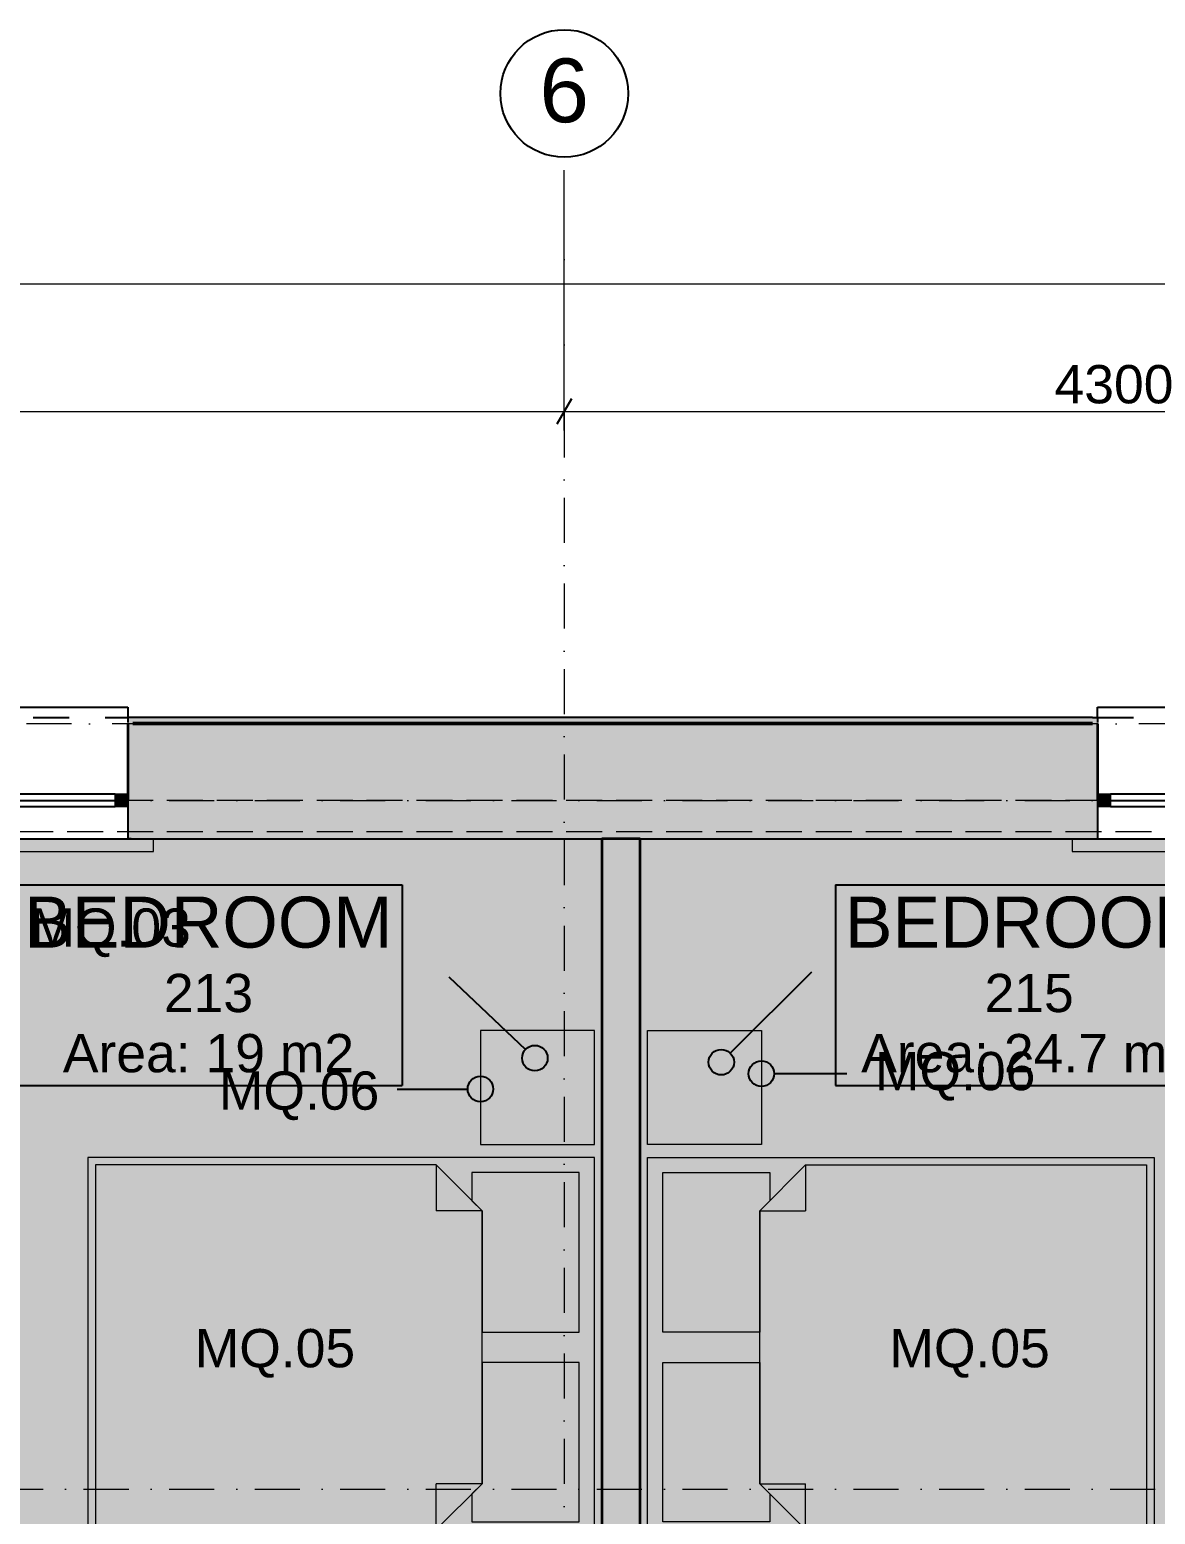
# Model space of a CAD drawing. Header units: millimetres. Extents: x -14278 to 96025, y -22378 to 34603.
# Drawn here: x 81957 to 86368, y 12452 to 18270 of the extents above; entities that cross this region are included whole.
import ezdxf
from ezdxf.enums import TextEntityAlignment as Align

# ---------------------------------------------------------------- set-up
doc = ezdxf.new("R2010")
doc.units = ezdxf.units.MM
doc.header["$MEASUREMENT"] = 0
for name, pattern in [('Dashed', [282.222223, 141.111112, -141.111112]), ('Dot & Dashed', [335.138881, 176.388884, -88.194442, 0, -70.555556]), ('Hidden Line', [195.611112, 141.111112, -54.5])]:
    doc.linetypes.add(name, pattern=pattern)
for name, color, linetype in [('A-Zz_20_10_90-T_TextFFEInternal', 7, 'Continuous'), ('NewA-Ee_25_10-M_WallsExternal', 7, 'Continuous'), ('NewA-Ee_25_10-M_WallsInternal', 7, 'Continuous'), ('NewA-Ee_30_10-M_Roofs', 7, 'Continuous'), ('NewA-Ee_30_40-M_Floors', 7, 'Continuous'), ('NewA-Ee_40_20-M_GeneralFFAndEInternalFixed', 7, 'Continuous'), ('NewA-Ee_40_20-M_GeneralFFAndEInternalMovable', 7, 'Continuous'), ('NewA-SL-M_SpacesInternal', 7, 'Continuous'), ('NewA-Ss_30_25-M_CeilingAndSoffitSystems', 7, 'Continuous'), ('NewA-Zz_20_10_90-T_TextFFEInternal', 7, 'Continuous'), ('NewA-Zz_20_20-D_DimensionGrid', 7, 'Continuous'), ('NewA-Zz_35_40_80-M_GridStructural', 7, 'Continuous'), ('NewA-Zz_50_90_00-M_GrossInternal', 7, 'Continuous'), ('NewA-Zz_60_50_90-P_VoidOpening', 7, 'Continuous')]:
    doc.layers.add(name, color=color, linetype=linetype)
doc.styles.add('GENERATED_STYLE_1', font='')
doc.styles.get('GENERATED_STYLE_1').set_extended_font_data('Arial')
doc.dimstyles.new('GENERATED_STYLE__2', dxfattribs={"dimtxt": 150, "dimasz": 76, "dimexe": 0.18, "dimexo": 300, "dimgap": 0.09, "dimtad": 1, "dimtih": 1, "dimtoh": 1, "dimdec": 0, "dimzin": 0, "dimdsep": 46, "dimtxsty": 'GENERATED_STYLE_1', "dimblk": 'ARROWHEAD_2', "dimblk1": 'ARROWHEAD_2', "dimblk2": 'ARROWHEAD_2', "dimcen": 0.09, "dimclrd": 6, "dimclre": 6, "dimclrt": 7, "dimazin": 0, "dimtfac": 1, "dimtdec": 4, "dimtmove": 0, "dimatfit": 3, "dimfxl": 0, "dimtolj": 1, "dimtzin": 0, "dimarcsym": 0})

# ---------------------------------------------------------------- blocks, each defined once
blk = doc.blocks.new('Slab_29_2', base_point=(88251.7, 6550.5))
at = {"layer": 'NewA-Ee_30_40-M_Floors', "linetype": 'Continuous', "lineweight": 13}
blk.add_hatch(color=254, dxfattribs=at).paths.add_polyline_path([(88251.7, 6550.5), (88251.7, 12847.7), (90701.4, 12847.7), (90701.4, 15099.7), (56152, 15099.7), (56152, 6550.5)])
at = {"layer": 'NewA-Ee_30_40-M_Floors', "color": 6, "linetype": 'Continuous', "lineweight": 13, "flags": 128}
blk.add_lwpolyline([(88251.7, 6550.5), (56152, 6550.5), (56152, 15099.7), (90701.4, 15099.7), (90701.4, 12847.7), (88251.7, 12847.7)], close=True, dxfattribs=at)
blk = doc.blocks.new('BEDROOM_213_35_2', base_point=(82657.6, 14565))
at = {"layer": 'NewA-SL-M_SpacesInternal', "color": 253, "linetype": 'Continuous', "lineweight": 13}
for p, q in [((84198.7, 15099.7), (80370.8, 15099.7)), ((84198.7, 11096.4), (84198.7, 15099.7))]:
    blk.add_line(p, q, dxfattribs=at)
at = {"layer": 'NewA-SL-M_SpacesInternal', "linetype": 'Continuous'}
for p, q in [((81898.9, 14918.6), (83416.2, 14918.6)), ((83416.2, 14918.6), (83416.2, 14604.3)), ((83416.2, 14604.3), (83416.2, 14368.6)), ((83416.2, 14368.6), (83416.2, 14132.8)), ((81898.9, 14132.8), (83416.2, 14132.8))]:
    blk.add_line(p, q, dxfattribs=at)
at = {"layer": 'NewA-SL-M_SpacesInternal', "color": 5, "lineweight": 70, "style": 'GENERATED_STYLE_1'}
for tag, height, p in [('ROOM_NAME', 200, (82657.6, 14872.8)), ('ROOM_NUMBER', 150, (82657.6, 14570)), ('adj_text', 150, (82657.6, 14334.3))]:
    blk.add_attdef(tag, text='', height=height, dxfattribs=at).set_placement(p, align=Align.TOP_CENTER)
blk = doc.blocks.new('BEDROOM_215_36_2', base_point=(85873.5, 14565))
at = {"layer": 'NewA-SL-M_SpacesInternal', "color": 253, "linetype": 'Continuous', "lineweight": 13}
for p, q in [((84348.7, 15099.7), (84348.7, 11096.4)), ((90701.4, 15099.7), (84348.7, 15099.7))]:
    blk.add_line(p, q, dxfattribs=at)
at = {"layer": 'NewA-SL-M_SpacesInternal', "linetype": 'Continuous'}
for p, q in [((85114.8, 14918.6), (85114.8, 14604.3)), ((85114.8, 14918.6), (86632.1, 14918.6)), ((85114.8, 14604.3), (85114.8, 14368.6)), ((85114.8, 14368.6), (85114.8, 14132.8)), ((85114.8, 14132.8), (86632.1, 14132.8))]:
    blk.add_line(p, q, dxfattribs=at)
at = {"layer": 'NewA-SL-M_SpacesInternal', "color": 5, "lineweight": 70, "style": 'GENERATED_STYLE_1'}
for tag, height, p in [('ROOM_NAME', 200, (85873.5, 14872.8)), ('ROOM_NUMBER', 150, (85873.5, 14570)), ('adj_text', 150, (85873.5, 14334.3))]:
    blk.add_attdef(tag, text='', height=height, dxfattribs=at).set_placement(p, align=Align.TOP_CENTER)
blk = doc.blocks.new('Slab_44_2', base_point=(80370.8, 15099.7))
at = {"layer": 'NewA-Ss_30_25-M_CeilingAndSoffitSystems', "linetype": 'Continuous', "lineweight": 0}
blk.add_hatch(color=255, dxfattribs=at).paths.add_polyline_path([(80370.8, 15099.7), (80370.8, 11096.4), (81197.3, 11096.4), (81197.3, 8145.4), (82431.1, 8145.4), (82431.1, 11096.4), (84198.7, 11096.4), (84198.7, 15099.7)])
at = {"layer": 'NewA-Ss_30_25-M_CeilingAndSoffitSystems', "color": 6, "linetype": 'Continuous', "lineweight": 13, "flags": 128}
blk.add_lwpolyline([(80370.8, 15099.7), (80370.8, 11096.4), (81197.3, 11096.4), (81197.3, 8145.4), (82431.1, 8145.4), (82431.1, 11096.4), (84198.7, 11096.4), (84198.7, 15099.7)], close=True, dxfattribs=at)
blk = doc.blocks.new('Slab_45_2', base_point=(84348.7, 15099.7))
at = {"layer": 'NewA-Ss_30_25-M_CeilingAndSoffitSystems', "linetype": 'Continuous', "lineweight": 0}
blk.add_hatch(color=255, dxfattribs=at).paths.add_polyline_path([(84348.7, 15099.7), (84348.7, 11096.4), (86121.3, 11096.4), (86121.3, 8145.4), (87399.3, 8145.4), (87399.3, 11096.4), (88225.4, 11096.4), (88225.4, 12947.7), (90701.4, 12947.7), (90701.4, 15099.7)])
at = {"layer": 'NewA-Ss_30_25-M_CeilingAndSoffitSystems', "color": 6, "linetype": 'Continuous', "lineweight": 13, "flags": 128}
blk.add_lwpolyline([(84348.7, 15099.7), (84348.7, 11096.4), (86121.3, 11096.4), (86121.3, 8145.4), (87399.3, 8145.4), (87399.3, 11096.4), (88225.4, 11096.4), (88225.4, 12947.7), (90701.4, 12947.7), (90701.4, 15099.7)], close=True, dxfattribs=at)
blk = doc.blocks.new('Double Window 19_2')
at = {"layer": 'NewA-Ee_25_10-M_WallsExternal', "linetype": 'Continuous', "lineweight": 13}
for points in [[(-750, 0), (-750, -50), (-700, -50), (-700, 0)], [(0, -50), (0, 0), (-50, 0), (-50, -50)], [(0, 0), (0, -50), (50, -50), (50, 0)], [(750, -50), (750, 0), (700, 0), (700, -50)]]:
    blk.add_hatch(color=104, dxfattribs=at).paths.add_polyline_path(points)
at = {"layer": 'NewA-Ee_25_10-M_WallsExternal', "linetype": 'Continuous'}
for p, q in [((-750, 300), (-750, 340)), ((-750, 340), (750, 340)), ((750, 340), (750, 300)), ((-700, 0), (-50, 0)), ((50, 0), (700, 0)), ((-750, -24.9), (-750, -50)), ((-700, -25), (-50, -25)), ((-50, -50), (-700, -50)), ((50, -25), (700, -25)), ((700, -50), (50, -50)), ((750, -24.9), (750, -50)), ((-750, -175.2), (750, -175.2))]:
    blk.add_line(p, q, dxfattribs=at)
at = {"layer": 'NewA-Ee_25_10-M_WallsExternal', "linetype": 'Dashed'}
blk.add_line((-750, 300), (750, 300), dxfattribs=at)
at = {"layer": 'NewA-Ee_25_10-M_WallsExternal', "color": 24, "linetype": 'Continuous', "lineweight": 13}
for p, q in [((-750, 0), (-700, 0)), ((-700, 0), (-700, -50)), ((-50, -50), (-50, 0)), ((-50, 0), (0, 0)), ((0, 0), (50, 0)), ((50, 0), (50, -50)), ((700, -50), (700, 0)), ((700, 0), (750, 0)), ((-700, -50), (-750, -50)), ((0, -50), (-50, -50)), ((50, -50), (0, -50)), ((750, -50), (700, -50))]:
    blk.add_line(p, q, dxfattribs=at)
at = {"layer": 'NewA-Ee_25_10-M_WallsExternal', "color": 92, "linetype": 'Continuous', "lineweight": 35}
for p, q in [((-750, 0), (-750, -24.9)), ((750, 0), (750, -24.9))]:
    blk.add_line(p, q, dxfattribs=at)
blk = doc.blocks.new('Wall_68_2', base_point=(56001.7, 15250))
at = {"layer": 'NewA-Ee_25_10-M_WallsExternal', "linetype": 'Continuous', "lineweight": 13}
for points in [[(82361.8, 15574.9), (82341.7, 15574.9), (82341.7, 15274.9), (82361.8, 15274.9)], [(82341.7, 15274.9), (82341.7, 15250), (86141.7, 15250), (86141.7, 15274.9), (86121.6, 15274.9), (86121.6, 15550), (82361.8, 15550), (82361.8, 15274.9)], [(82361.8, 15574.9), (82361.8, 15554.8), (86121.6, 15554.8), (86121.6, 15574.9)], [(86121.6, 15574.9), (86121.6, 15274.9), (86141.7, 15274.9), (86141.7, 15574.9)], [(86141.7, 15250), (82341.7, 15250), (82341.7, 15224.9), (82354.7, 15224.9), (82354.7, 15179.6), (86128.7, 15179.6), (86128.7, 15224.9), (86141.7, 15224.9)], [(82354.7, 15099.7), (82354.7, 15224.9), (82341.7, 15224.9), (82341.7, 15099.7)], [(86128.7, 15099.7), (86141.7, 15099.7), (86141.7, 15224.9), (86128.7, 15224.9)], [(82354.7, 15179.6), (82354.7, 15116.1), (86128.7, 15116.1), (86128.7, 15179.6)], [(86128.7, 15116.1), (82354.7, 15116.1), (82354.7, 15099.7), (86128.7, 15099.7)]]:
    blk.add_hatch(color=6, dxfattribs=at).paths.add_polyline_path(points)
at = {"layer": 'NewA-Ee_25_10-M_WallsExternal', "linetype": 'Continuous'}
for p, q in [((82361.8, 15574.9), (82341.7, 15574.9)), ((82341.7, 15574.9), (82341.7, 15554.8)), ((82361.8, 15554.8), (86121.6, 15554.8)), ((86121.6, 15574.9), (86141.7, 15574.9)), ((86141.7, 15574.9), (86141.7, 15554.8)), ((82341.7, 15250), (82341.7, 15224.9)), ((86141.7, 15250), (86141.7, 15224.9)), ((82341.7, 15224.9), (82341.7, 15179.6)), ((86141.7, 15224.9), (86141.7, 15179.6)), ((82341.7, 15179.6), (82341.7, 15116.1)), ((86141.7, 15179.6), (86141.7, 15116.1)), ((82341.7, 15116.1), (82341.7, 15099.7)), ((82354.7, 15099.7), (82341.7, 15099.7)), ((86128.7, 15099.7), (86141.7, 15099.7)), ((86141.7, 15116.1), (86141.7, 15099.7))]:
    blk.add_line(p, q, dxfattribs=at)
at = {"layer": 'NewA-Ee_25_10-M_WallsExternal', "color": 92, "linetype": 'Continuous', "lineweight": 35}
for p, q in [((82341.7, 15550), (82341.7, 15274.9)), ((82361.8, 15550), (86121.6, 15550)), ((86141.7, 15550), (86141.7, 15274.9)), ((82341.7, 15274.9), (82341.7, 15250)), ((86141.7, 15274.9), (86141.7, 15250))]:
    blk.add_line(p, q, dxfattribs=at)
at = {"layer": 'NewA-Ee_25_10-M_WallsExternal', "linetype": 'Continuous', "flags": 128}
for points in [[(86121.6, 15574.9), (82361.8, 15574.9)], [(82354.7, 15099.7), (86128.7, 15099.7)]]:
    blk.add_lwpolyline(points, dxfattribs=at)
at = {"layer": 'NewA-Ee_25_10-M_WallsExternal', "linetype": 'Continuous', "zscale": 1000}
for p in [(81591.7, 15274.9), (86891.7, 15274.9)]:
    blk.add_blockref('Double Window 19_2', p, dxfattribs=at)
blk = doc.blocks.new('Wall_79_2', base_point=(84198.7, 15099.7))
at = {"layer": 'NewA-Ee_25_10-M_WallsInternal', "linetype": 'Continuous', "lineweight": 13}
blk.add_hatch(color=6, dxfattribs=at).paths.add_polyline_path([(84198.7, 15099.7), (84198.7, 11096.4), (84348.7, 11096.4), (84348.7, 15099.7)])
at = {"layer": 'NewA-Ee_25_10-M_WallsInternal', "color": 92, "linetype": 'Continuous', "lineweight": 35, "flags": 128}
for points in [[(84198.7, 15099.7), (84198.7, 11096.4)], [(84348.7, 15099.7), (84198.7, 15099.7)], [(84348.7, 11096.4), (84348.7, 15099.7)]]:
    blk.add_lwpolyline(points, dxfattribs=at)
blk = doc.blocks.new('Standard grid marker')
at = {"layer": 'NewA-Zz_35_40_80-M_GridStructural', "color": 6, "linetype": 'Dot & Dashed', "lineweight": 13}
for q in [(18130.8, 0), (0, 0)]:
    blk.add_line((1000, 0), q, dxfattribs=at)
at = {"layer": 'NewA-Zz_35_40_80-M_GridStructural', "linetype": 'Continuous'}
blk.add_circle((-250, 0), 250, dxfattribs=at)
at = {"layer": 'NewA-Zz_35_40_80-M_GridStructural', "color": 6, "linetype": 'Dot & Dashed', "lineweight": 13}
blk.add_point((1000, 0), dxfattribs=at)
blk.add_point((1000, 0), dxfattribs=at)
at = {"layer": 'NewA-Zz_35_40_80-M_GridStructural', "style": 'GENERATED_STYLE_1'}
blk.add_attdef('AC_MarkerText_1', text='', height=250, rotation=90, dxfattribs=at).set_placement((-250, 14.3), align=Align.MIDDLE_CENTER)
blk = doc.blocks.new('Standard grid marker_2')
at = {"layer": 'NewA-Zz_35_40_80-M_GridStructural', "color": 6, "linetype": 'Dot & Dashed', "lineweight": 13}
blk.add_line((1000, 0), (40175.6, 0), dxfattribs=at)
at = {"layer": 'NewA-Zz_35_40_80-M_GridStructural', "style": 'GENERATED_STYLE_1'}
blk.add_attdef('AC_MarkerText_1', text='', height=250, dxfattribs=at).set_placement((41425.6, 14.3), align=Align.MIDDLE_CENTER)
blk = doc.blocks.new('Standard grid marker_4')
at = {"layer": 'NewA-Zz_35_40_80-M_GridStructural', "color": 6, "linetype": 'Dot & Dashed', "lineweight": 13}
blk.add_line((1000, 0), (40175.6, 0), dxfattribs=at)
blk = doc.blocks.new('Venetian Blind 19')
at = {"layer": 'NewA-Ee_40_20-M_GeneralFFAndEInternalFixed', "color": 1, "linetype": 'Continuous', "lineweight": 18}
for p, q in [((1700, 50), (0, 50)), ((0, 50), (0, 0)), ((0, 0), (1700, 0)), ((1700, 0), (1700, 50))]:
    blk.add_line(p, q, dxfattribs=at)
blk = doc.blocks.new('Bed Double 19')
at = {"layer": 'NewA-Ee_40_20-M_GeneralFFAndEInternalMovable', "color": 1, "linetype": 'Continuous', "lineweight": 18}
for p, q in [((1489.1, 1985.4), (0, 1985.4)), ((0, 1985.4), (0, 0)), ((1489.1, 0), (1489.1, 1985.4)), ((684.5, 1925.4), (60, 1925.4)), ((60, 1925.4), (60, 1505.4)), ((684.5, 1545.4), (684.5, 1925.4)), ((1429.1, 1925.4), (804.5, 1925.4)), ((804.5, 1925.4), (804.5, 1545.4)), ((1429.1, 1505.4), (1429.1, 1925.4)), ((210, 1545.4), (30, 1365.4)), ((170, 1505.4), (210, 1545.4)), ((210, 1545.4), (684.5, 1545.4)), ((744.5, 1545.4), (210, 1545.4)), ((210, 1545.4), (210, 1365.4)), ((1279.1, 1545.4), (744.5, 1545.4)), ((804.5, 1545.4), (1279.1, 1545.4)), ((1279.1, 1545.4), (1319.1, 1505.4)), ((1459.1, 1365.4), (1279.1, 1545.4)), ((1279.1, 1545.4), (1279.1, 1365.4)), ((60, 1505.4), (170, 1505.4)), ((1319.1, 1505.4), (1429.1, 1505.4)), ((30, 1365.4), (30, 30)), ((30, 1365.4), (210, 1365.4)), ((1459.1, 1365.4), (1279.1, 1365.4)), ((1459.1, 30), (1459.1, 1365.4)), ((0, 0), (1489.1, 0)), ((30, 30), (744.5, 30)), ((744.5, 30), (1459.1, 30))]:
    blk.add_line(p, q, dxfattribs=at)
blk = doc.blocks.new('Rectangular Table 01 19_3')
at = {"layer": 'NewA-Ee_40_20-M_GeneralFFAndEInternalMovable', "color": 1, "linetype": 'Continuous', "lineweight": 18}
for p, q in [((446.6, 446.6), (0, 446.6)), ((0, 446.6), (0, 0)), ((446.6, 0), (446.6, 446.6)), ((0, 0), (446.6, 0))]:
    blk.add_line(p, q, dxfattribs=at)
blk = doc.blocks.new('Beam_16_2', base_point=(90851.7, 6550))
at = {"layer": 'NewA-Ee_30_10-M_Roofs', "color": 6, "linetype": 'Hidden Line', "lineweight": 13}
blk.add_line((90851.7, 15250), (56001.7, 15250), dxfattribs=at)
blk = doc.blocks.new('Line_95_2', base_point=(85020.4, 14577.2))
at = {"layer": 'NewA-Zz_20_10_90-T_TextFFEInternal', "linetype": 'Continuous'}
blk.add_hatch(color=256, dxfattribs=at).paths.add_polyline_path([(84717.1, 14223.9), (84713.3, 14243), (84702.4, 14259.3), (84686.2, 14270.1), (84667.1, 14273.9), (84647.9, 14270.1), (84631.7, 14259.3), (84620.9, 14243), (84617.1, 14223.9), (84620.9, 14204.8), (84631.7, 14188.6), (84647.9, 14177.7), (84667.1, 14173.9), (84686.2, 14177.7), (84702.4, 14188.6), (84713.3, 14204.8)])
blk.add_line((85020.4, 14577.2), (84702.4, 14259.3), dxfattribs=at)
blk.add_circle((84667.1, 14223.9), 50, dxfattribs=at)
blk = doc.blocks.new('Line_96_2', base_point=(85158.6, 14178.8))
at = {"layer": 'NewA-Zz_20_10_90-T_TextFFEInternal', "linetype": 'Continuous'}
blk.add_hatch(color=256, dxfattribs=at).paths.add_polyline_path([(84874.2, 14178.8), (84870.3, 14197.9), (84859.5, 14214.2), (84843.3, 14225), (84824.2, 14228.8), (84805, 14225), (84788.8, 14214.2), (84778, 14197.9), (84774.2, 14178.8), (84778, 14159.7), (84788.8, 14143.5), (84805, 14132.6), (84824.2, 14128.8), (84843.3, 14132.6), (84859.5, 14143.5), (84870.3, 14159.7)])
blk.add_line((85158.6, 14178.8), (84874.2, 14178.8), dxfattribs=at)
blk.add_circle((84824.2, 14178.8), 50, dxfattribs=at)
blk = doc.blocks.new('Line_101_2', base_point=(83396.7, 14118.7))
at = {"layer": 'NewA-Zz_20_10_90-T_TextFFEInternal', "linetype": 'Continuous'}
blk.add_hatch(color=256, dxfattribs=at).paths.add_polyline_path([(83773.3, 14118.7), (83769.5, 14137.8), (83758.6, 14154), (83742.4, 14164.9), (83723.3, 14168.7), (83704.1, 14164.9), (83687.9, 14154), (83677.1, 14137.8), (83673.3, 14118.7), (83677.1, 14099.5), (83687.9, 14083.3), (83704.1, 14072.5), (83723.3, 14068.7), (83742.4, 14072.5), (83758.6, 14083.3), (83769.5, 14099.5)])
blk.add_line((83396.7, 14118.7), (83673.3, 14118.7), dxfattribs=at)
blk.add_circle((83723.3, 14118.7), 50, dxfattribs=at)
blk = doc.blocks.new('Line_102_2', base_point=(83599.6, 14558.5))
at = {"layer": 'NewA-Zz_20_10_90-T_TextFFEInternal', "linetype": 'Continuous'}
blk.add_hatch(color=256, dxfattribs=at).paths.add_polyline_path([(83986.5, 14239.8), (83982.7, 14258.9), (83971.9, 14275.2), (83955.7, 14286), (83936.5, 14289.8), (83917.4, 14286), (83901.2, 14275.2), (83890.3, 14258.9), (83886.5, 14239.8), (83890.3, 14220.7), (83901.2, 14204.5), (83917.4, 14193.6), (83936.5, 14189.8), (83955.7, 14193.6), (83971.9, 14204.5), (83982.7, 14220.7)])
blk.add_line((83599.6, 14558.5), (83900.2, 14274.2), dxfattribs=at)
blk.add_circle((83936.5, 14239.8), 50, dxfattribs=at)
blk = doc.blocks.new('*D1028', base_point=(56001.7, 0))
at = {"layer": 'NewA-Zz_20_20-D_DimensionGrid', "color": 6, "linetype": 'Continuous', "lineweight": 13}
for p, q in [((55701.7, 17198.9), (55701.7, 17470.2)), ((91151.7, 17198.9), (91151.7, 17470.2)), ((55652.8, 17273.9), (55701.7, 17273.9)), ((55701.7, 17273.9), (91151.7, 17273.9)), ((91151.7, 17273.9), (91200.6, 17273.9))]:
    blk.add_line(p, q, dxfattribs=at)
at = {"layer": 'NewA-Zz_20_20-D_DimensionGrid', "linetype": 'Continuous'}
for p, q in [((55730.6, 17323.9), (55672.8, 17223.9)), ((91122.8, 17223.9), (91180.6, 17323.9))]:
    blk.add_line(p, q, dxfattribs=at)
at = {"layer": 'NewA-Zz_20_20-D_DimensionGrid', "insert": (73140.7, 17303.9), "char_height": 150, "attachment_point": 7, "style": 'GENERATED_STYLE_1'}
blk.add_mtext('\\A1;{\\fArial|b0|i0|c0|p34;35450}', dxfattribs=at)
blk = doc.blocks.new('ARROWHEAD_2')
at = {"color": 0, "linetype": 'Continuous', "lineweight": 0}
for p, q in [((0, 0), (-1, 0)), ((-0.378, -0.655), (0.378, 0.655))]:
    blk.add_line(p, q, dxfattribs=at)
blk = doc.blocks.new('*D1034', base_point=(56001.7, 0))
at = {"layer": 'NewA-Zz_20_20-D_DimensionGrid', "color": 6, "linetype": 'Continuous', "lineweight": 13}
for p, q in [((72201.7, 16698.8), (72201.7, 17720.2)), ((84051.7, 16698.8), (84051.7, 17720.2)), ((72201.7, 16773.8), (84051.7, 16773.8))]:
    blk.add_line(p, q, dxfattribs=at)
at = {"layer": 'NewA-Zz_20_20-D_DimensionGrid', "linetype": 'Continuous'}
for p, q in [((72230.6, 16823.8), (72172.8, 16723.8)), ((84080.6, 16823.8), (84022.8, 16723.8))]:
    blk.add_line(p, q, dxfattribs=at)
at = {"layer": 'NewA-Zz_20_20-D_DimensionGrid', "insert": (77848.3, 16803.8), "char_height": 150, "attachment_point": 7, "style": 'GENERATED_STYLE_1'}
blk.add_mtext('\\A1;{\\fArial|b0|i0|c0|p34;11850}', dxfattribs=at)
blk = doc.blocks.new('*D1035', base_point=(56001.7, 0))
at = {"layer": 'NewA-Zz_20_20-D_DimensionGrid', "color": 6, "linetype": 'Continuous', "lineweight": 13}
for p, q in [((84051.7, 16698.8), (84051.7, 17720.2)), ((88351.7, 16698.8), (88351.7, 17720.2)), ((84051.7, 16773.8), (88351.7, 16773.8))]:
    blk.add_line(p, q, dxfattribs=at)
at = {"layer": 'NewA-Zz_20_20-D_DimensionGrid', "linetype": 'Continuous'}
for p, q in [((84080.6, 16823.8), (84022.8, 16723.8)), ((88380.6, 16823.8), (88322.8, 16723.8))]:
    blk.add_line(p, q, dxfattribs=at)
at = {"layer": 'NewA-Zz_20_20-D_DimensionGrid', "insert": (85972.9, 16803.8), "char_height": 150, "attachment_point": 7, "style": 'GENERATED_STYLE_1'}
blk.add_mtext('\\A1;{\\fArial|b0|i0|c0|p34;4300}', dxfattribs=at)
blk = doc.blocks.new('Label_173_2', base_point=(82493, 13262.4))
at = {"layer": 'A-Zz_20_10_90-T_TextFFEInternal', "insert": (82918, 13178.1), "char_height": 150, "attachment_point": 2, "style": 'GENERATED_STYLE_1'}
blk.add_mtext('\\fArial|b0|i0|c0|p34;MQ.05\\fArial|b0|i0|c0|p34;\\fArial|b0|i0|c0|p34;\\fArial|b0|i0|c0|p34;\\fArial|b0|i0|c0|p34;\\fArial|b0|i0|c0|p34;\\fArial|b0|i0|c0|p34;\\fArial|b0|i0|c0|p34;\\fArial|b0|i0|c0|p34;\\fArial|b0|i0|c0|p34;\\fArial|b0|i0|c0|p34;\\fArial|b0|i0|c0|p34;\\fArial|b0|i0|c0|p34;\\fArial|b0|i0|c0|p34;\\fArial|b0|i0|c0|p34;\\fArial|b0|i0|c0|p34;\\fArial|b0|i0|c0|p34;\\fArial|b0|i0|c0|p34;\\fArial|b0|i0|c0|p34;\\fArial|b0|i0|c0|p34;\\fArial|b0|i0|c0|p34;\\fArial|b0|i0|c0|p34;\\fArial|b0|i0|c0|p34;\\fArial|b0|i0|c0|p34;\\fArial|b0|i0|c0|p34;\\fArial|b0|i0|c0|p34;\\fArial|b0|i0|c0|p34;\\fArial|b0|i0|c0|p34;\\fArial|b0|i0|c0|p34;\\fArial|b0|i0|c0|p34;}', dxfattribs=at)
blk = doc.blocks.new('Label_174_2', base_point=(85215.2, 13262.4))
at = {"layer": 'A-Zz_20_10_90-T_TextFFEInternal', "insert": (85640.2, 13178.1), "char_height": 150, "attachment_point": 2, "style": 'GENERATED_STYLE_1'}
blk.add_mtext('\\fArial|b0|i0|c0|p34;MQ.05\\fArial|b0|i0|c0|p34;\\fArial|b0|i0|c0|p34;\\fArial|b0|i0|c0|p34;\\fArial|b0|i0|c0|p34;\\fArial|b0|i0|c0|p34;\\fArial|b0|i0|c0|p34;\\fArial|b0|i0|c0|p34;\\fArial|b0|i0|c0|p34;\\fArial|b0|i0|c0|p34;\\fArial|b0|i0|c0|p34;\\fArial|b0|i0|c0|p34;\\fArial|b0|i0|c0|p34;\\fArial|b0|i0|c0|p34;\\fArial|b0|i0|c0|p34;\\fArial|b0|i0|c0|p34;\\fArial|b0|i0|c0|p34;\\fArial|b0|i0|c0|p34;\\fArial|b0|i0|c0|p34;\\fArial|b0|i0|c0|p34;\\fArial|b0|i0|c0|p34;\\fArial|b0|i0|c0|p34;\\fArial|b0|i0|c0|p34;\\fArial|b0|i0|c0|p34;\\fArial|b0|i0|c0|p34;\\fArial|b0|i0|c0|p34;\\fArial|b0|i0|c0|p34;\\fArial|b0|i0|c0|p34;\\fArial|b0|i0|c0|p34;\\fArial|b0|i0|c0|p34;}', dxfattribs=at)
blk = doc.blocks.new('Label_186_2', base_point=(81849.1, 14910.8))
at = {"layer": 'A-Zz_20_10_90-T_TextFFEInternal', "insert": (82274.1, 14826.5), "char_height": 150, "attachment_point": 2, "style": 'GENERATED_STYLE_1'}
blk.add_mtext('\\fArial|b0|i0|c0|p34;MQ.03\\fArial|b0|i0|c0|p34;\\fArial|b0|i0|c0|p34;\\fArial|b0|i0|c0|p34;\\fArial|b0|i0|c0|p34;\\fArial|b0|i0|c0|p34;\\fArial|b0|i0|c0|p34;\\fArial|b0|i0|c0|p34;\\fArial|b0|i0|c0|p34;\\fArial|b0|i0|c0|p34;\\fArial|b0|i0|c0|p34;\\fArial|b0|i0|c0|p34;\\fArial|b0|i0|c0|p34;\\fArial|b0|i0|c0|p34;\\fArial|b0|i0|c0|p34;\\fArial|b0|i0|c0|p34;\\fArial|b0|i0|c0|p34;\\fArial|b0|i0|c0|p34;\\fArial|b0|i0|c0|p34;\\fArial|b0|i0|c0|p34;\\fArial|b0|i0|c0|p34;\\fArial|b0|i0|c0|p34;\\fArial|b0|i0|c0|p34;\\fArial|b0|i0|c0|p34;\\fArial|b0|i0|c0|p34;\\fArial|b0|i0|c0|p34;\\fArial|b0|i0|c0|p34;\\fArial|b0|i0|c0|p34;\\fArial|b0|i0|c0|p34;\\fArial|b0|i0|c0|p34;}', dxfattribs=at)
blk = doc.blocks.new('Label_199_2', base_point=(82587.7, 14271.8))
at = {"layer": 'A-Zz_20_10_90-T_TextFFEInternal', "insert": (83012.7, 14187.5), "char_height": 150, "attachment_point": 2, "style": 'GENERATED_STYLE_1'}
blk.add_mtext('\\fArial|b0|i0|c0|p34;MQ.06\\fArial|b0|i0|c0|p34;\\fArial|b0|i0|c0|p34;\\fArial|b0|i0|c0|p34;\\fArial|b0|i0|c0|p34;\\fArial|b0|i0|c0|p34;\\fArial|b0|i0|c0|p34;\\fArial|b0|i0|c0|p34;\\fArial|b0|i0|c0|p34;\\fArial|b0|i0|c0|p34;\\fArial|b0|i0|c0|p34;\\fArial|b0|i0|c0|p34;\\fArial|b0|i0|c0|p34;\\fArial|b0|i0|c0|p34;\\fArial|b0|i0|c0|p34;\\fArial|b0|i0|c0|p34;\\fArial|b0|i0|c0|p34;\\fArial|b0|i0|c0|p34;\\fArial|b0|i0|c0|p34;\\fArial|b0|i0|c0|p34;\\fArial|b0|i0|c0|p34;\\fArial|b0|i0|c0|p34;\\fArial|b0|i0|c0|p34;\\fArial|b0|i0|c0|p34;\\fArial|b0|i0|c0|p34;\\fArial|b0|i0|c0|p34;\\fArial|b0|i0|c0|p34;\\fArial|b0|i0|c0|p34;\\fArial|b0|i0|c0|p34;\\fArial|b0|i0|c0|p34;}', dxfattribs=at)
blk = doc.blocks.new('Label_200_2', base_point=(85158.6, 14348.3))
at = {"layer": 'A-Zz_20_10_90-T_TextFFEInternal', "insert": (85583.6, 14264), "char_height": 150, "attachment_point": 2, "style": 'GENERATED_STYLE_1'}
blk.add_mtext('\\fArial|b0|i0|c0|p34;MQ.06\\fArial|b0|i0|c0|p34;\\fArial|b0|i0|c0|p34;\\fArial|b0|i0|c0|p34;\\fArial|b0|i0|c0|p34;\\fArial|b0|i0|c0|p34;\\fArial|b0|i0|c0|p34;\\fArial|b0|i0|c0|p34;\\fArial|b0|i0|c0|p34;\\fArial|b0|i0|c0|p34;\\fArial|b0|i0|c0|p34;\\fArial|b0|i0|c0|p34;\\fArial|b0|i0|c0|p34;\\fArial|b0|i0|c0|p34;\\fArial|b0|i0|c0|p34;\\fArial|b0|i0|c0|p34;\\fArial|b0|i0|c0|p34;\\fArial|b0|i0|c0|p34;\\fArial|b0|i0|c0|p34;\\fArial|b0|i0|c0|p34;\\fArial|b0|i0|c0|p34;\\fArial|b0|i0|c0|p34;\\fArial|b0|i0|c0|p34;\\fArial|b0|i0|c0|p34;\\fArial|b0|i0|c0|p34;\\fArial|b0|i0|c0|p34;\\fArial|b0|i0|c0|p34;\\fArial|b0|i0|c0|p34;\\fArial|b0|i0|c0|p34;\\fArial|b0|i0|c0|p34;}', dxfattribs=at)
blk = doc.blocks.new('Beam_18_2', base_point=(90851.7, 6426.7))
at = {"layer": 'NewA-Zz_60_50_90-P_VoidOpening', "color": 6, "linetype": 'Hidden Line', "lineweight": 13}
blk.add_line((90851.7, 15126.7), (56001.7, 15126.7), dxfattribs=at)

msp = doc.modelspace()

# ---------------------------------------------------------------- hatches: boundary and pattern name
at = {"layer": 'NewA-Zz_50_90_00-M_GrossInternal', "linetype": 'Continuous', "lineweight": 140}
msp.add_hatch(color=1, dxfattribs=at).paths.add_polyline_path([(56152, 15099.7), (90701.4, 15099.7), (90701.4, 6700.3), (61501.4, 6700.3), (61501.4, 2150.3), (58052, 2150.3), (58052, 6700.3), (56152, 6700.3)])

# ---------------------------------------------------------------- linework, layer by layer
at = {"layer": 'NewA-Zz_50_90_00-M_GrossInternal', "linetype": 'Continuous', "flags": 128}
msp.add_lwpolyline([(56152, 15099.7), (90701.4, 15099.7), (90701.4, 6700.3), (61501.4, 6700.3), (61501.4, 2150.3), (58052, 2150.3), (58052, 6700.3), (56152, 6700.3)], close=True, dxfattribs=at)

# ---------------------------------------------------------------- block references
at = {"layer": 'A-Zz_20_10_90-T_TextFFEInternal', "color": 6, "linetype": 'Continuous', "lineweight": 13}
for name, p in [('Label_186_2', (81849.1, 14910.8)), ('Label_200_2', (85158.6, 14348.3)), ('Label_199_2', (82587.7, 14271.8)), ('Label_173_2', (82493, 13262.4)), ('Label_174_2', (85215.2, 13262.4))]:
    msp.add_blockref(name, p, dxfattribs=at)
at = {"layer": 'NewA-Ee_25_10-M_WallsExternal', "color": 92, "lineweight": 35}
msp.add_blockref('Wall_68_2', (56001.7, 15250), dxfattribs=at)
at = {"layer": 'NewA-Ee_25_10-M_WallsInternal', "color": 92, "lineweight": 35}
msp.add_blockref('Wall_79_2', (84198.7, 15099.7), dxfattribs=at)
at = {"layer": 'NewA-Ee_30_10-M_Roofs', "color": 6, "lineweight": 13}
msp.add_blockref('Beam_16_2', (90851.7, 6550), dxfattribs=at)
at = {"layer": 'NewA-Ee_30_40-M_Floors', "color": 6, "linetype": 'Continuous', "lineweight": 13}
msp.add_blockref('Slab_29_2', (88251.7, 6550.5), dxfattribs=at)
at = {"layer": 'NewA-Ee_40_20-M_GeneralFFAndEInternalFixed', "color": 6, "linetype": 'Continuous', "lineweight": 13, "zscale": 1000}
for p in [(80741.7, 15049.7), (86041.7, 15049.7)]:
    msp.add_blockref('Venetian Blind 19', p, dxfattribs=at)
at = {"layer": 'NewA-Ee_40_20-M_GeneralFFAndEInternalMovable', "color": 6, "linetype": 'Continuous', "lineweight": 13, "zscale": 1000}
msp.add_blockref('Rectangular Table 01 19_3', (83723.3, 13901.7), dxfattribs=at)
at = {"layer": 'NewA-Ee_40_20-M_GeneralFFAndEInternalMovable', "color": 6, "linetype": 'Continuous', "lineweight": 13, "xscale": -1, "zscale": 1000}
msp.add_blockref('Rectangular Table 01 19_3', (84824.2, 13901.7), dxfattribs=at)
at = {"layer": 'NewA-Ee_40_20-M_GeneralFFAndEInternalMovable', "color": 6, "linetype": 'Continuous', "lineweight": 13, "zscale": 1000, "rotation": 270}
msp.add_blockref('Bed Double 19', (82184.5, 13850.9), dxfattribs=at)
at = {"layer": 'NewA-Ee_40_20-M_GeneralFFAndEInternalMovable', "color": 6, "linetype": 'Continuous', "lineweight": 13, "xscale": -1, "zscale": 1000, "rotation": 90}
msp.add_blockref('Bed Double 19', (86363, 13850.9), dxfattribs=at)
at = {"layer": 'NewA-SL-M_SpacesInternal', "linetype": 'Continuous'}
for name, p, values in [('BEDROOM_213_35_2', (82657.6, 14565), {'ROOM_NAME': 'BEDROOM', 'ROOM_NUMBER': '213', 'adj_text': 'Area: 19 m2'}), ('BEDROOM_215_36_2', (85873.5, 14565), {'ROOM_NAME': 'BEDROOM', 'ROOM_NUMBER': '215', 'adj_text': 'Area: 24.7 m2'})]:
    msp.add_blockref(name, p, dxfattribs=at).add_auto_attribs(values)
at = {"layer": 'NewA-Ss_30_25-M_CeilingAndSoffitSystems', "color": 6, "linetype": 'Continuous', "lineweight": 13}
for name, p in [('Slab_44_2', (80370.8, 15099.7)), ('Slab_45_2', (84348.7, 15099.7))]:
    msp.add_blockref(name, p, dxfattribs=at)
at = {"layer": 'NewA-Zz_20_10_90-T_TextFFEInternal', "linetype": 'Continuous'}
for name, p in [('Line_102_2', (83599.6, 14558.5)), ('Line_95_2', (85020.4, 14577.2)), ('Line_96_2', (85158.6, 14178.8)), ('Line_101_2', (83396.7, 14118.7))]:
    msp.add_blockref(name, p, dxfattribs=at)
at = {"layer": 'NewA-Zz_35_40_80-M_GridStructural', "color": 1, "linetype": 'Continuous', "lineweight": 18}
ref = msp.add_blockref('Standard grid marker', (84051.7, 17770.2), dxfattribs=dict(at, zscale=1000, rotation=270))
ref.add_attrib('AC_MarkerText_1', '6', dxfattribs={"color": 7, "height": 250, "rotation": 360, "style": 'GENERATED_STYLE_1'}).set_placement((84051.7, 18032.4), align=Align.MIDDLE_CENTER)
at = {"layer": 'NewA-Zz_35_40_80-M_GridStructural', "color": 1, "linetype": 'Continuous', "lineweight": 18, "zscale": 1000, "rotation": 180}
msp.add_blockref('Standard grid marker_4', (95525, 15550), dxfattribs=at)
at = {"layer": 'NewA-Zz_35_40_80-M_GridStructural', "color": 1, "linetype": 'Continuous', "lineweight": 18, "zscale": 1000}
for p in [(54349.4, 15250), (54349.4, 12550)]:
    msp.add_blockref('Standard grid marker_2', p, dxfattribs=at)
at = {"layer": 'NewA-Zz_60_50_90-P_VoidOpening', "color": 6, "lineweight": 13}
msp.add_blockref('Beam_18_2', (90851.7, 6426.7), dxfattribs=at)

# ---------------------------------------------------------------- dimensions: what is measured, and where the dimension line sits
at = {"layer": 'NewA-Zz_20_20-D_DimensionGrid', "color": 6, "linetype": 'Continuous', "lineweight": 13}
for base, p1, p2, picture, middle in [((84051.7, 16773.8), (72201.7, 18020.2), (84051.7, 18020.2), '*D1034', (78142.7, 16878.8)), ((88351.7, 16773.8), (84051.7, 18020.2), (88351.7, 18020.2), '*D1035', (86208.4, 16878.8)), ((91151.7, 17273.9), (55701.7, 17770.2), (91151.7, 17770.2), '*D1028', (73435, 17378.9))]:
    dim = msp.add_linear_dim(base=base, p1=p1, p2=p2, dimstyle='GENERATED_STYLE__2', dxfattribs=at)
    dim.commit()
    dim.dimension.update_dxf_attribs({"geometry": picture, "text_midpoint": middle, "dimtype": 160})

doc.saveas('drawing.dxf')
